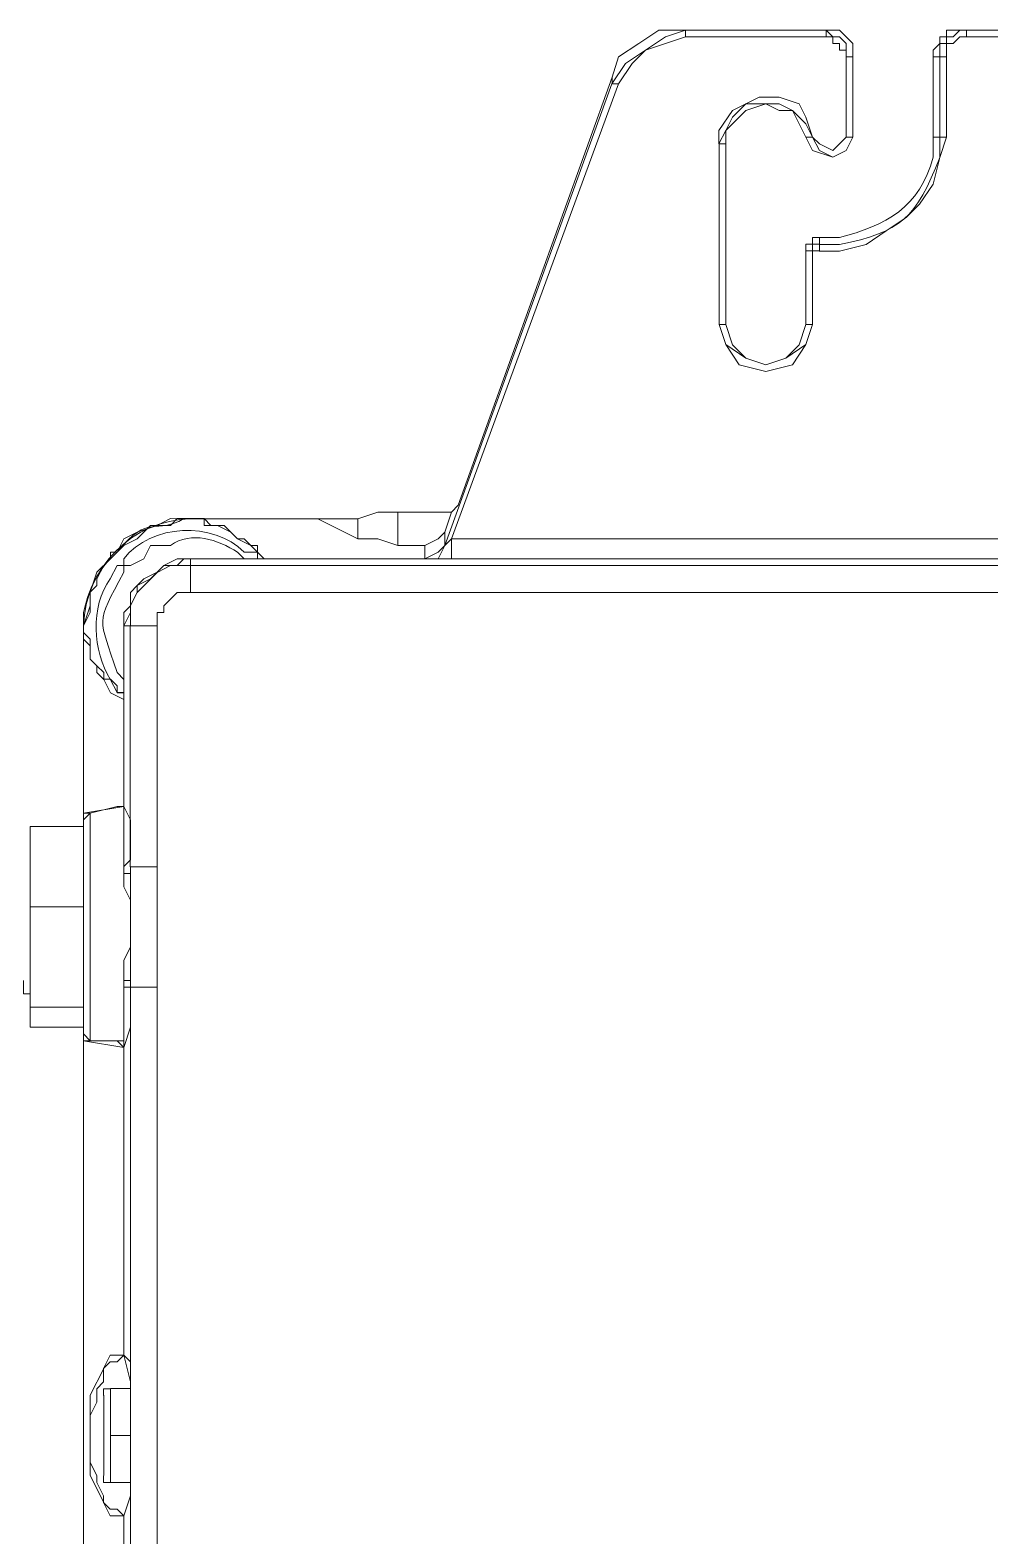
# Model space of a CAD drawing. Header units: millimetres. Extents: x 3165 to 8716, y -1118 to 2802.
# Drawn here: x 8298.9 to 8341.6, y 1089.1 to 1156 of the extents above; entities that cross this region are included whole.
import ezdxf

# ---------------------------------------------------------------- set-up
doc = ezdxf.new("R2010")
doc.units = ezdxf.units.MM
doc.linetypes.add('PDF_IMPORT', pattern=[1, 0.8, -0.2])
doc.layers.add('PDF_Geometry', color=7, linetype='Continuous', true_color=0x1f1916)

msp = doc.modelspace()

# ---------------------------------------------------------------- linework, layer by layer
at = {"layer": 'PDF_Geometry', "color": 0, "lineweight": 15}
for points in [[(8324.752, 1153.654), (8325.346, 1154.548), (8327.131, 1155.737), (8328.023, 1156.035), (8327.131, 1155.737), (8325.346, 1154.548)], [(8324.752, 1153.654), (8325.346, 1154.548), (8327.131, 1155.737), (8328.023, 1156.035), (8327.131, 1155.737), (8325.346, 1154.548)], [(8324.753, 1153.952), (8325.049, 1154.845), (8325.942, 1155.441), (8326.834, 1156.035), (8328.025, 1156.035), (8326.834, 1156.035), (8325.942, 1155.441), (8325.049, 1154.845)], [(8324.753, 1153.952), (8325.049, 1154.845), (8325.942, 1155.441), (8326.834, 1156.035), (8328.025, 1156.035), (8326.834, 1156.035), (8325.942, 1155.441), (8325.049, 1154.845)], [(8325.048, 1153.653), (8325.644, 1154.547), (8326.238, 1155.141), (8327.131, 1155.439), (8328.023, 1155.736), (8327.131, 1155.439), (8326.238, 1155.141), (8325.644, 1154.547)], [(8325.048, 1153.653), (8325.644, 1154.547), (8326.238, 1155.141), (8327.131, 1155.439), (8328.023, 1155.736), (8327.131, 1155.439), (8326.238, 1155.141), (8325.644, 1154.547)], [(8335.164, 1154.846), (8335.461, 1154.846), (8335.461, 1151.276), (8335.164, 1151.276)], [(8329.51, 1150.976), (8329.51, 1151.571), (8330.105, 1152.464), (8330.701, 1152.76), (8331.295, 1153.058), (8332.188, 1153.058), (8333.08, 1152.76), (8333.378, 1152.166), (8333.674, 1151.274), (8333.378, 1151.868), (8332.782, 1152.464), (8332.188, 1152.76), (8330.701, 1152.76), (8330.105, 1152.166), (8329.808, 1151.571)], [(8333.676, 1146.218), (8333.974, 1146.218), (8333.974, 1146.516), (8333.676, 1146.516)], [(8333.676, 1142.947), (8333.379, 1142.054), (8332.783, 1141.162), (8331.595, 1140.864), (8330.404, 1141.162), (8329.81, 1142.054), (8329.512, 1142.947), (8329.81, 1142.054), (8330.702, 1141.458), (8331.595, 1141.162), (8332.487, 1141.458), (8333.379, 1142.054)], [(8313.449, 1134.317), (8314.342, 1134.614), (8315.234, 1134.614), (8314.342, 1134.614)], [(8313.449, 1134.317), (8314.342, 1134.614), (8315.234, 1134.614), (8314.342, 1134.614)], [(8317.911, 1134.913), (8317.613, 1134.615)], [(8317.911, 1134.913), (8317.613, 1134.615)], [(8308.988, 1132.83), (8308.692, 1133.128), (8308.394, 1133.426), (8308.096, 1133.426), (8307.8, 1133.723), (8307.204, 1134.021), (8306.609, 1134.021), (8306.609, 1134.319), (8306.015, 1134.319), (8306.609, 1134.319), (8306.907, 1134.021), (8307.502, 1134.021), (8308.096, 1133.426), (8308.692, 1133.128), (8308.988, 1133.128)], [(8317.613, 1133.425), (8317.315, 1133.127)], [(8317.613, 1133.425), (8317.315, 1133.127)], [(8317.616, 1133.422), (8317.318, 1133.124)], [(8317.616, 1133.422), (8317.318, 1133.124)], [(8301.552, 1121.228), (8301.254, 1121.228)], [(8301.552, 1121.228), (8301.254, 1121.228)], [(8303.039, 1121.525), (8302.743, 1121.525)], [(8301.254, 1111.112), (8301.552, 1111.112)], [(8301.254, 1111.112), (8301.552, 1111.112)], [(8302.145, 1096.537), (8302.443, 1097.131), (8303.038, 1097.131), (8302.443, 1097.131)], [(8302.145, 1096.537), (8302.443, 1097.131), (8303.038, 1097.131), (8302.443, 1097.131)], [(8302.147, 1090.588), (8301.552, 1091.778), (8301.552, 1095.348), (8302.147, 1096.538), (8301.552, 1095.348), (8301.552, 1091.778)], [(8302.147, 1090.588), (8301.552, 1091.778), (8301.552, 1095.348), (8302.147, 1096.538), (8301.552, 1095.348), (8301.552, 1091.778)]]:
    msp.add_lwpolyline(points, close=True, dxfattribs=at)
for points in [[(8328.023, 1156.035), (8327.131, 1155.737), (8325.346, 1154.548), (8324.752, 1153.654)], [(8328.023, 1156.035), (8327.131, 1155.737), (8325.346, 1154.548), (8324.752, 1153.654)], [(8328.023, 1156.035), (8327.131, 1155.737), (8325.346, 1154.548), (8324.752, 1153.654)], [(8328.023, 1156.035), (8327.131, 1155.737), (8325.346, 1154.548), (8324.752, 1153.654)], [(8328.023, 1156.035), (8327.131, 1155.737), (8325.346, 1154.548), (8324.752, 1153.654)], [(8328.023, 1156.035), (8327.131, 1155.737), (8325.346, 1154.548), (8324.752, 1153.654)], [(8328.023, 1156.035), (8327.131, 1155.737), (8325.346, 1154.548), (8324.752, 1153.654)], [(8328.023, 1156.035), (8327.131, 1155.737), (8325.346, 1154.548), (8324.752, 1153.654)], [(8328.023, 1156.035), (8327.131, 1155.737), (8325.346, 1154.548), (8324.752, 1153.654)], [(8328.023, 1156.035), (8327.131, 1155.737), (8325.346, 1154.548), (8324.752, 1153.654)], [(8328.023, 1156.035), (8327.131, 1155.737), (8325.346, 1154.548), (8324.752, 1153.654)], [(8328.023, 1156.035), (8327.131, 1155.737), (8325.346, 1154.548), (8324.752, 1153.654)], [(8328.023, 1156.035), (8327.131, 1155.737), (8325.346, 1154.548), (8324.752, 1153.654)], [(8328.023, 1156.035), (8327.131, 1155.737), (8325.346, 1154.548), (8324.752, 1153.654)], [(8328.023, 1156.035), (8327.131, 1155.737), (8325.346, 1154.548), (8324.752, 1153.654)], [(8328.023, 1156.035), (8327.131, 1155.737), (8325.346, 1154.548), (8324.752, 1153.654)], [(8328.023, 1156.035), (8327.131, 1155.737), (8325.346, 1154.548), (8324.752, 1153.654)], [(8328.025, 1156.035), (8326.834, 1156.035), (8325.942, 1155.441), (8325.049, 1154.845), (8324.753, 1153.952)], [(8328.025, 1156.035), (8326.834, 1156.035), (8325.942, 1155.441), (8325.049, 1154.845), (8324.753, 1153.952)], [(8328.025, 1156.035), (8326.834, 1156.035), (8325.942, 1155.441), (8325.049, 1154.845), (8324.753, 1153.952)], [(8328.025, 1156.035), (8326.834, 1156.035), (8325.942, 1155.441), (8325.049, 1154.845), (8324.753, 1153.952)], [(8328.025, 1156.035), (8326.834, 1156.035), (8325.942, 1155.441), (8325.049, 1154.845), (8324.753, 1153.952)], [(8328.025, 1156.035), (8326.834, 1156.035), (8325.942, 1155.441), (8325.049, 1154.845), (8324.753, 1153.952)], [(8328.025, 1156.035), (8326.834, 1156.035), (8325.942, 1155.441), (8325.049, 1154.845), (8324.753, 1153.952)], [(8328.025, 1156.035), (8326.834, 1156.035), (8325.942, 1155.441), (8325.049, 1154.845), (8324.753, 1153.952)], [(8328.025, 1156.035), (8326.834, 1156.035), (8325.942, 1155.441), (8325.049, 1154.845), (8324.753, 1153.952)], [(8328.025, 1156.035), (8326.834, 1156.035), (8325.942, 1155.441), (8325.049, 1154.845), (8324.753, 1153.952)], [(8328.025, 1156.035), (8326.834, 1156.035), (8325.942, 1155.441), (8325.049, 1154.845), (8324.753, 1153.952)], [(8328.025, 1156.035), (8326.834, 1156.035), (8325.942, 1155.441), (8325.049, 1154.845), (8324.753, 1153.952)], [(8328.025, 1156.035), (8326.834, 1156.035), (8325.942, 1155.441), (8325.049, 1154.845), (8324.753, 1153.952)], [(8328.025, 1156.035), (8326.834, 1156.035), (8325.942, 1155.441), (8325.049, 1154.845), (8324.753, 1153.952)], [(8328.025, 1156.035), (8326.834, 1156.035), (8325.942, 1155.441), (8325.049, 1154.845), (8324.753, 1153.952)], [(8328.025, 1156.035), (8326.834, 1156.035), (8325.942, 1155.441), (8325.049, 1154.845), (8324.753, 1153.952)], [(8328.025, 1156.035), (8326.834, 1156.035), (8325.942, 1155.441), (8325.049, 1154.845), (8324.753, 1153.952)], [(8334.27, 1155.736), (8328.023, 1155.736), (8328.023, 1156.034), (8334.27, 1156.034)], [(8328.025, 1156.035), (8334.272, 1156.035)], [(8335.164, 1154.846), (8335.164, 1155.144), (8334.866, 1155.144), (8334.866, 1155.442), (8334.568, 1155.442), (8334.568, 1155.739), (8334.272, 1155.739), (8334.272, 1156.037), (8334.568, 1155.739), (8334.866, 1155.739), (8335.164, 1155.442), (8335.164, 1154.846), (8335.461, 1154.846), (8335.461, 1155.442), (8334.866, 1156.037), (8334.272, 1156.037)], [(8339.625, 1154.846), (8339.625, 1151.276), (8339.329, 1151.276), (8339.329, 1154.846), (8339.625, 1154.846), (8339.625, 1155.442), (8339.923, 1155.442), (8340.221, 1155.739), (8340.517, 1155.739), (8340.517, 1156.037), (8340.221, 1156.037), (8339.923, 1155.739), (8339.625, 1155.739), (8339.625, 1155.442), (8339.329, 1155.442), (8339.329, 1154.846), (8339.031, 1154.846), (8339.031, 1155.144), (8339.329, 1155.442), (8339.329, 1155.739), (8339.625, 1155.739), (8339.625, 1156.037), (8340.517, 1156.037)], [(8390.785, 1156.034), (8340.516, 1156.034), (8350.927, 1156.034), (8350.927, 1155.736), (8340.516, 1155.736)], [(8328.023, 1155.736), (8327.131, 1155.439), (8326.238, 1155.141), (8325.644, 1154.547), (8325.048, 1153.653)], [(8328.023, 1155.736), (8327.131, 1155.439), (8326.238, 1155.141), (8325.644, 1154.547), (8325.048, 1153.653)], [(8328.023, 1155.736), (8327.131, 1155.439), (8326.238, 1155.141), (8325.644, 1154.547), (8325.048, 1153.653)], [(8328.023, 1155.736), (8327.131, 1155.439), (8326.238, 1155.141), (8325.644, 1154.547), (8325.048, 1153.653)], [(8328.023, 1155.736), (8327.131, 1155.439), (8326.238, 1155.141), (8325.644, 1154.547), (8325.048, 1153.653)], [(8328.023, 1155.736), (8327.131, 1155.439), (8326.238, 1155.141), (8325.644, 1154.547), (8325.048, 1153.653)], [(8328.023, 1155.736), (8327.131, 1155.439), (8326.238, 1155.141), (8325.644, 1154.547), (8325.048, 1153.653)], [(8328.023, 1155.736), (8327.131, 1155.439), (8326.238, 1155.141), (8325.644, 1154.547), (8325.048, 1153.653)], [(8328.023, 1155.736), (8327.131, 1155.439), (8326.238, 1155.141), (8325.644, 1154.547), (8325.048, 1153.653)], [(8328.023, 1155.736), (8327.131, 1155.439), (8326.238, 1155.141), (8325.644, 1154.547), (8325.048, 1153.653)], [(8328.023, 1155.736), (8327.131, 1155.439), (8326.238, 1155.141), (8325.644, 1154.547), (8325.048, 1153.653)], [(8328.023, 1155.736), (8327.131, 1155.439), (8326.238, 1155.141), (8325.644, 1154.547), (8325.048, 1153.653)], [(8328.023, 1155.736), (8327.131, 1155.439), (8326.238, 1155.141), (8325.644, 1154.547), (8325.048, 1153.653)], [(8328.023, 1155.736), (8327.131, 1155.439), (8326.238, 1155.141), (8325.644, 1154.547), (8325.048, 1153.653)], [(8328.023, 1155.736), (8327.131, 1155.439), (8326.238, 1155.141), (8325.644, 1154.547), (8325.048, 1153.653)], [(8328.023, 1155.736), (8327.131, 1155.439), (8326.238, 1155.141), (8325.644, 1154.547), (8325.048, 1153.653)], [(8328.023, 1155.736), (8327.131, 1155.439), (8326.238, 1155.141), (8325.644, 1154.547), (8325.048, 1153.653)], [(8335.461, 1154.845), (8335.461, 1151.275)], [(8339.329, 1151.275), (8339.031, 1151.275), (8339.031, 1154.845)], [(8317.314, 1133.128), (8324.752, 1153.654), (8325.048, 1153.654), (8317.612, 1133.426)], [(8317.613, 1134.615), (8317.911, 1134.913), (8324.753, 1153.952)], [(8324.753, 1153.654), (8324.753, 1153.952)], [(8333.676, 1151.275), (8333.379, 1151.275), (8333.081, 1151.869), (8332.783, 1152.465), (8332.189, 1152.465), (8331.595, 1152.762), (8330.702, 1152.465), (8329.81, 1151.573), (8329.81, 1150.977)], [(8329.512, 1150.98), (8329.512, 1142.948), (8329.512, 1150.98)], [(8329.512, 1150.977), (8329.81, 1150.977), (8329.81, 1142.945), (8329.512, 1142.945)], [(8335.164, 1151.276), (8334.866, 1150.978), (8334.568, 1150.682), (8333.974, 1150.978), (8333.676, 1151.276), (8333.974, 1150.682), (8334.568, 1150.384), (8335.164, 1150.682), (8335.461, 1151.276), (8335.164, 1150.682), (8334.568, 1150.384), (8333.676, 1150.682), (8333.379, 1151.276)], [(8333.972, 1146.215), (8334.865, 1146.215), (8336.055, 1146.513), (8336.946, 1147.108), (8337.839, 1147.704), (8338.435, 1148.298), (8339.029, 1149.191), (8339.327, 1150.381), (8339.624, 1151.274)], [(8339.031, 1150.384), (8339.031, 1151.276)], [(8339.327, 1150.381), (8339.327, 1151.274)], [(8333.974, 1146.814), (8333.676, 1146.814), (8333.676, 1146.516), (8333.379, 1146.516), (8333.379, 1146.218)], [(8333.974, 1146.516), (8333.974, 1146.814), (8334.866, 1146.814)], [(8333.379, 1142.947), (8333.379, 1146.218), (8333.676, 1146.218)], [(8333.676, 1142.947), (8333.676, 1146.218), (8333.676, 1142.947)], [(8333.972, 1146.513), (8334.865, 1146.513)], [(8329.81, 1142.945), (8330.106, 1142.053), (8330.702, 1141.457), (8331.595, 1141.16), (8332.487, 1141.457), (8333.081, 1142.053), (8333.379, 1142.945), (8333.676, 1142.945)], [(8313.449, 1133.425), (8313.449, 1134.317), (8314.342, 1134.614), (8315.234, 1134.614), (8315.234, 1133.127)], [(8315.234, 1134.614), (8314.342, 1134.614), (8313.449, 1134.317)], [(8315.234, 1134.614), (8314.342, 1134.614), (8313.449, 1134.317)], [(8315.234, 1134.614), (8314.342, 1134.614), (8313.449, 1134.317)], [(8315.234, 1134.614), (8314.342, 1134.614), (8313.449, 1134.317)], [(8315.234, 1134.614), (8314.342, 1134.614), (8313.449, 1134.317)], [(8315.234, 1134.614), (8314.342, 1134.614), (8313.449, 1134.317)], [(8315.234, 1134.614), (8314.342, 1134.614), (8313.449, 1134.317)], [(8315.234, 1134.614), (8314.342, 1134.614), (8313.449, 1134.317)], [(8315.234, 1134.614), (8314.342, 1134.614), (8313.449, 1134.317)], [(8315.234, 1134.614), (8314.342, 1134.614), (8313.449, 1134.317)], [(8315.234, 1134.614), (8314.342, 1134.614), (8313.449, 1134.317)], [(8315.234, 1134.614), (8314.342, 1134.614), (8313.449, 1134.317)], [(8315.234, 1134.614), (8314.342, 1134.614), (8313.449, 1134.317)], [(8315.234, 1134.614), (8314.342, 1134.614), (8313.449, 1134.317)], [(8315.234, 1134.614), (8314.342, 1134.614), (8313.449, 1134.317)], [(8315.234, 1134.614), (8314.342, 1134.614), (8313.449, 1134.317)], [(8315.234, 1134.614), (8317.613, 1134.614)], [(8317.613, 1134.615), (8317.315, 1133.723)], [(8317.613, 1134.615), (8317.911, 1134.913)], [(8317.613, 1134.615), (8317.911, 1134.913)], [(8317.613, 1134.615), (8317.911, 1134.913)], [(8317.613, 1134.615), (8317.911, 1134.913)], [(8317.613, 1134.615), (8317.911, 1134.913)], [(8317.613, 1134.615), (8317.911, 1134.913)], [(8317.613, 1134.615), (8317.911, 1134.913)], [(8317.613, 1134.615), (8317.911, 1134.913)], [(8317.613, 1134.615), (8317.911, 1134.913)], [(8317.613, 1134.615), (8317.911, 1134.913)], [(8317.613, 1134.615), (8317.911, 1134.913)], [(8317.613, 1134.615), (8317.911, 1134.913)], [(8317.613, 1134.615), (8317.911, 1134.913)], [(8317.613, 1134.615), (8317.911, 1134.913)], [(8317.613, 1134.615), (8317.911, 1134.913)], [(8317.613, 1134.615), (8317.911, 1134.913)], [(8305.717, 1134.319), (8306.015, 1134.319), (8305.419, 1134.319), (8305.122, 1134.021), (8304.23, 1134.021), (8303.635, 1133.426), (8303.039, 1133.128), (8302.445, 1132.534), (8301.85, 1131.938), (8301.552, 1131.045), (8301.552, 1130.451), (8301.254, 1129.558), (8301.254, 1129.26), (8301.552, 1128.962), (8301.552, 1128.07), (8301.85, 1127.774), (8302.147, 1127.476), (8302.147, 1127.178), (8302.445, 1127.178), (8302.743, 1126.881), (8302.743, 1126.583)], [(8306.015, 1134.319), (8306.609, 1134.319)], [(8306.015, 1134.317), (8310.179, 1134.317)], [(8316.425, 1133.127), (8315.234, 1133.127), (8314.342, 1133.425), (8313.449, 1133.425), (8314.342, 1133.425), (8315.234, 1133.127), (8314.342, 1133.425), (8313.449, 1133.425), (8314.342, 1133.425), (8315.234, 1133.127), (8314.342, 1133.425), (8313.449, 1133.425), (8314.342, 1133.425), (8315.234, 1133.127), (8314.342, 1133.425), (8313.449, 1133.425), (8314.342, 1133.425), (8315.234, 1133.127), (8314.342, 1133.425), (8313.449, 1133.425), (8314.342, 1133.425), (8315.234, 1133.127), (8314.342, 1133.425), (8313.449, 1133.425), (8314.342, 1133.425), (8315.234, 1133.127), (8314.342, 1133.425), (8313.449, 1133.425), (8314.342, 1133.425), (8315.234, 1133.127), (8314.342, 1133.425), (8313.449, 1133.425), (8314.342, 1133.425), (8315.234, 1133.127), (8314.342, 1133.425), (8313.449, 1133.425), (8314.342, 1133.425), (8315.234, 1133.127), (8314.342, 1133.425), (8313.449, 1133.425), (8314.342, 1133.425), (8315.234, 1133.127), (8314.342, 1133.425), (8313.449, 1133.425), (8311.664, 1134.317), (8306.608, 1134.317)], [(8306.609, 1134.317), (8311.368, 1134.317)], [(8311.664, 1134.317), (8311.366, 1134.317), (8310.177, 1134.317), (8313.449, 1134.317)], [(8316.425, 1132.532), (8316.425, 1133.127), (8317.019, 1133.425), (8317.315, 1133.721), (8317.019, 1133.425), (8316.425, 1133.127), (8317.019, 1133.425), (8317.315, 1133.721), (8317.019, 1133.425), (8316.425, 1133.127), (8317.019, 1133.425), (8317.315, 1133.721), (8317.019, 1133.425), (8316.425, 1133.127), (8317.019, 1133.425), (8317.315, 1133.721), (8317.019, 1133.425), (8316.425, 1133.127), (8317.019, 1133.425), (8317.315, 1133.721), (8317.019, 1133.425), (8316.425, 1133.127), (8317.019, 1133.425), (8317.315, 1133.721), (8317.019, 1133.425), (8316.425, 1133.127), (8317.019, 1133.425), (8317.315, 1133.721), (8317.019, 1133.425), (8316.425, 1133.127), (8317.019, 1133.425), (8317.315, 1133.721), (8317.019, 1133.425), (8316.425, 1133.127), (8317.019, 1133.425), (8317.315, 1133.721), (8317.019, 1133.425), (8316.425, 1133.127), (8317.019, 1133.425), (8317.315, 1133.721), (8317.019, 1133.425), (8316.425, 1133.127), (8317.019, 1133.425), (8317.315, 1133.721), (8317.315, 1133.425), (8317.315, 1133.721), (8317.315, 1133.425), (8317.315, 1133.721), (8317.315, 1133.425), (8317.315, 1133.721), (8317.315, 1133.425), (8317.315, 1133.721), (8317.315, 1133.425), (8317.315, 1133.721), (8317.315, 1133.425), (8317.315, 1133.721), (8317.315, 1133.425), (8317.315, 1133.721), (8317.315, 1133.425), (8317.315, 1133.721), (8317.315, 1133.425), (8317.315, 1133.721), (8317.315, 1133.425), (8317.315, 1133.721), (8317.315, 1133.425)], [(8317.315, 1133.723), (8317.315, 1133.426)], [(8317.315, 1133.426), (8317.315, 1133.128)], [(8317.318, 1133.124), (8317.616, 1133.422)], [(8317.318, 1133.124), (8317.616, 1133.422)], [(8317.318, 1133.124), (8317.616, 1133.422)], [(8317.318, 1133.124), (8317.616, 1133.422)], [(8317.318, 1133.124), (8317.616, 1133.422)], [(8317.318, 1133.124), (8317.616, 1133.422)], [(8317.318, 1133.124), (8317.616, 1133.422)], [(8317.318, 1133.124), (8317.616, 1133.422)], [(8317.318, 1133.124), (8317.616, 1133.422)], [(8317.318, 1133.124), (8317.616, 1133.422)], [(8317.318, 1133.124), (8317.616, 1133.422)], [(8317.318, 1133.124), (8317.616, 1133.422)], [(8317.318, 1133.124), (8317.616, 1133.422)], [(8317.616, 1132.529), (8317.616, 1133.422), (8342.603, 1133.422), (8342.603, 1132.529)], [(8302.743, 1132.83), (8302.445, 1132.83), (8302.445, 1132.534), (8302.147, 1132.236), (8301.85, 1131.641), (8301.85, 1131.343), (8301.552, 1131.045), (8301.552, 1130.153), (8301.254, 1129.558)], [(8305.121, 1133.127), (8304.228, 1133.127), (8303.93, 1132.532), (8303.336, 1132.234), (8303.038, 1132.234), (8303.038, 1131.936)], [(8308.393, 1132.532), (8308.095, 1132.829)], [(8308.691, 1132.535), (8308.987, 1132.535), (8308.987, 1132.832), (8308.393, 1132.832)], [(8309.285, 1132.532), (8308.987, 1132.532), (8309.285, 1132.532), (8316.425, 1132.532), (8317.019, 1132.532), (8317.315, 1133.127)], [(8308.988, 1132.829), (8309.286, 1132.532)], [(8316.425, 1132.535), (8317.019, 1132.535), (8317.315, 1133.13)], [(8316.426, 1132.532), (8317.02, 1132.829), (8317.317, 1133.127)], [(8302.443, 1131.643), (8302.741, 1132.237), (8303.038, 1132.237), (8303.038, 1132.535)], [(8306.015, 1132.237), (8306.015, 1132.535), (8305.717, 1132.535), (8305.419, 1132.237), (8304.824, 1132.237), (8304.23, 1131.643), (8303.635, 1131.345), (8303.635, 1131.047), (8303.337, 1130.452), (8303.337, 1130.154), (8303.039, 1129.56), (8303.337, 1129.56)], [(8303.041, 1129.557), (8303.041, 1130.151), (8303.339, 1130.449), (8303.339, 1131.044), (8303.637, 1131.342), (8303.933, 1131.64), (8304.528, 1131.936), (8304.826, 1132.234), (8305.42, 1132.532), (8306.016, 1132.532)], [(8304.523, 1129.554), (8303.334, 1129.554), (8303.334, 1130.446), (8303.632, 1131.041), (8303.929, 1131.339), (8304.523, 1131.933), (8305.119, 1132.231), (8306.012, 1132.231), (8306.012, 1131.041)], [(8306.01, 1132.231), (8419.041, 1132.231), (8419.041, 1131.041)], [(8342.602, 1132.532), (8317.615, 1132.532), (8316.426, 1132.532), (8317.615, 1132.532), (8316.426, 1132.532), (8317.615, 1132.532), (8316.426, 1132.532), (8317.615, 1132.532), (8316.426, 1132.532), (8317.615, 1132.532), (8316.426, 1132.532), (8317.615, 1132.532), (8316.426, 1132.532), (8317.615, 1132.532), (8316.426, 1132.532), (8317.615, 1132.532), (8316.426, 1132.532), (8317.615, 1132.532), (8316.426, 1132.532), (8317.615, 1132.532), (8316.426, 1132.532), (8317.615, 1132.532), (8316.426, 1132.532), (8308.988, 1132.532), (8308.394, 1132.532), (8306.015, 1132.532)], [(8306.016, 1132.531), (8308.395, 1132.531)], [(8308.393, 1132.537), (8308.691, 1132.537), (8308.987, 1132.537)], [(8420.532, 1038.227), (8420.532, 1129.557), (8420.532, 1130.151), (8420.235, 1130.449), (8419.937, 1130.747), (8419.641, 1130.747), (8419.641, 1131.044), (8419.045, 1131.044), (8306.015, 1131.044), (8305.419, 1131.044), (8304.824, 1130.449), (8304.824, 1130.151), (8304.526, 1130.151), (8304.526, 1129.557), (8304.526, 1118.848), (8304.526, 1118.55)], [(8301.254, 1129.56), (8301.254, 1130.154)], [(8301.254, 1128.962), (8301.254, 1129.558)], [(8303.038, 1129.558), (8303.038, 1126.881), (8303.038, 1126.285), (8303.038, 1121.525), (8303.336, 1120.931), (8303.336, 1119.146), (8303.336, 1120.931), (8303.038, 1121.525), (8303.336, 1120.931), (8303.336, 1119.146), (8303.336, 1120.931), (8303.038, 1121.525), (8303.336, 1120.931), (8303.336, 1119.146), (8303.336, 1120.931), (8303.038, 1121.525), (8303.336, 1120.931), (8303.336, 1119.146), (8303.336, 1120.931), (8303.038, 1121.525), (8303.336, 1120.931), (8303.336, 1119.146), (8303.336, 1120.931), (8303.038, 1121.525), (8303.336, 1120.931), (8303.336, 1119.146), (8303.336, 1120.931), (8303.038, 1121.525), (8303.336, 1120.931), (8303.336, 1119.146), (8303.336, 1120.931), (8303.038, 1121.525), (8303.336, 1120.931), (8303.336, 1119.146), (8303.336, 1120.931), (8303.038, 1121.525), (8303.336, 1120.931), (8303.336, 1119.146), (8303.336, 1120.931), (8303.038, 1121.525), (8303.336, 1120.931), (8303.336, 1119.146), (8303.336, 1120.931), (8303.038, 1121.525), (8303.336, 1120.931), (8303.336, 1119.146)], [(8303.041, 1129.26), (8303.041, 1129.558)], [(8303.331, 1129.555), (8303.331, 1119.143), (8303.331, 1118.845)], [(8301.253, 1128.961), (8301.253, 1121.227), (8303.038, 1121.524)], [(8301.254, 1121.228), (8301.254, 1128.962)], [(8302.741, 1127.474), (8303.038, 1127.176)], [(8303.041, 1126.881), (8303.041, 1127.178), (8303.041, 1127.476)], [(8302.443, 1127.179), (8302.741, 1126.585), (8303.038, 1126.585)], [(8303.038, 1126.288), (8303.038, 1126.586), (8303.038, 1127.181)], [(8303.039, 1126.285), (8303.039, 1126.583)], [(8303.039, 1121.526), (8303.039, 1126.287)], [(8301.551, 1121.23), (8301.253, 1120.932), (8301.253, 1120.634), (8301.253, 1112.602), (8301.253, 1111.412), (8301.551, 1111.114)], [(8301.253, 1121.228), (8301.253, 1120.931)], [(8301.254, 1121.228), (8301.552, 1121.228)], [(8301.254, 1121.228), (8301.552, 1121.228)], [(8301.254, 1121.228), (8301.552, 1121.228)], [(8301.254, 1121.228), (8301.552, 1121.228)], [(8301.254, 1121.228), (8301.552, 1121.228)], [(8301.254, 1121.228), (8301.552, 1121.228)], [(8301.254, 1121.228), (8301.552, 1121.228)], [(8301.254, 1121.228), (8301.552, 1121.228)], [(8301.254, 1121.228), (8301.552, 1121.228)], [(8301.254, 1121.228), (8301.552, 1121.228)], [(8301.254, 1121.228), (8301.552, 1121.228)], [(8301.254, 1121.228), (8301.552, 1121.228)], [(8301.254, 1121.228), (8301.552, 1121.228)], [(8301.254, 1121.228), (8301.552, 1121.228)], [(8301.254, 1121.228), (8301.552, 1121.228)], [(8301.254, 1121.228), (8301.552, 1121.228)], [(8301.254, 1121.228), (8301.552, 1121.228)], [(8303.038, 1121.228), (8303.038, 1121.525), (8302.741, 1121.525), (8301.551, 1121.228), (8301.551, 1111.112), (8302.741, 1111.112), (8303.038, 1111.112), (8303.038, 1113.493), (8303.038, 1113.79)], [(8298.877, 1117.064), (8298.877, 1120.634), (8301.256, 1120.634)], [(8303.038, 1118.55), (8303.038, 1118.848), (8303.038, 1119.146)], [(8303.336, 1113.493), (8303.336, 1113.79), (8303.038, 1113.79), (8303.038, 1114.682), (8303.336, 1115.278), (8303.336, 1117.361), (8303.038, 1117.955), (8303.038, 1118.55), (8303.336, 1118.55), (8303.336, 1118.848)], [(8303.039, 1118.849), (8303.337, 1119.147)], [(8304.522, 1118.845), (8303.333, 1118.845), (8303.333, 1118.25)], [(8301.256, 1116.766), (8301.256, 1117.064), (8298.877, 1117.064), (8298.877, 1112.602), (8301.256, 1112.602)], [(8303.333, 1114.085), (8303.333, 1113.49)], [(8304.526, 1114.087), (8304.526, 1113.493)], [(8298.579, 1113.791), (8298.579, 1113.197), (8298.877, 1113.197), (8298.877, 1112.899)], [(8303.336, 1113.197), (8303.336, 1111.71), (8303.038, 1110.817), (8303.336, 1111.71), (8303.336, 1113.197), (8303.336, 1111.71), (8303.038, 1110.817), (8303.336, 1111.71), (8303.336, 1113.197), (8303.336, 1111.71), (8303.038, 1110.817), (8303.336, 1111.71), (8303.336, 1113.197), (8303.336, 1111.71), (8303.038, 1110.817), (8303.336, 1111.71), (8303.336, 1113.197), (8303.336, 1111.71), (8303.038, 1110.817), (8303.336, 1111.71), (8303.336, 1113.197), (8303.336, 1111.71), (8303.038, 1110.817), (8303.336, 1111.71), (8303.336, 1113.197), (8303.336, 1111.71), (8303.038, 1110.817), (8303.336, 1111.71), (8303.336, 1113.197), (8303.336, 1111.71), (8303.038, 1110.817), (8303.336, 1111.71), (8303.336, 1113.197), (8303.336, 1111.71), (8303.038, 1110.817), (8303.336, 1111.71), (8303.336, 1113.197), (8303.336, 1111.71), (8303.038, 1110.817), (8303.336, 1111.71), (8303.336, 1113.197), (8303.336, 1111.71), (8303.038, 1110.817), (8303.038, 1097.133), (8303.336, 1095.942), (8303.336, 1090.884), (8303.038, 1089.992), (8303.336, 1090.884), (8303.336, 1095.942), (8303.038, 1097.133), (8303.336, 1095.942), (8303.336, 1090.884), (8303.038, 1089.992), (8303.336, 1090.884), (8303.336, 1095.942), (8303.038, 1097.133), (8303.336, 1095.942), (8303.336, 1090.884), (8303.038, 1089.992), (8303.336, 1090.884), (8303.336, 1095.942), (8303.038, 1097.133), (8303.336, 1095.942), (8303.336, 1090.884), (8303.038, 1089.992), (8303.336, 1090.884), (8303.336, 1095.942), (8303.038, 1097.133), (8303.336, 1095.942), (8303.336, 1090.884), (8303.038, 1089.992), (8303.336, 1090.884), (8303.336, 1095.942), (8303.038, 1097.133), (8303.336, 1095.942), (8303.336, 1090.884), (8303.038, 1089.992), (8303.336, 1090.884), (8303.336, 1095.942), (8303.038, 1097.133), (8303.336, 1095.942), (8303.336, 1090.884), (8303.038, 1089.992), (8303.336, 1090.884), (8303.336, 1095.942), (8303.038, 1097.133), (8303.336, 1095.942), (8303.336, 1090.884), (8303.038, 1089.992), (8303.336, 1090.884), (8303.336, 1095.942), (8303.038, 1097.133), (8303.336, 1095.942), (8303.336, 1090.884), (8303.038, 1089.992), (8303.336, 1090.884), (8303.336, 1095.942), (8303.038, 1097.133), (8303.336, 1095.942), (8303.336, 1090.884), (8303.038, 1089.992), (8303.336, 1090.884), (8303.336, 1095.942), (8303.038, 1097.133), (8303.336, 1095.942), (8303.336, 1090.884), (8303.038, 1089.992), (8303.038, 1089.099)], [(8303.337, 1113.197), (8303.337, 1113.494), (8303.039, 1113.494)], [(8304.523, 1113.49), (8303.334, 1113.49), (8303.334, 1113.192), (8303.334, 1077.494), (8303.334, 1076.899), (8304.523, 1076.899)], [(8304.523, 1113.492), (8304.523, 1076.9), (8304.523, 1074.223), (8304.523, 1038.227), (8304.523, 1037.929), (8304.821, 1037.633), (8304.821, 1037.335), (8305.119, 1037.037), (8305.416, 1037.037), (8305.714, 1036.739), (8306.012, 1036.739), (8312.555, 1036.739)], [(8298.877, 1112.602), (8298.877, 1111.71), (8301.256, 1111.71)], [(8301.253, 1111.412), (8301.253, 1111.114)], [(8301.253, 1087.611), (8301.253, 1111.112), (8303.038, 1110.816)], [(8301.254, 1086.422), (8301.254, 1087.612), (8301.254, 1111.114)], [(8301.552, 1111.112), (8301.254, 1111.112)], [(8301.552, 1111.112), (8301.254, 1111.112)], [(8301.552, 1111.112), (8301.254, 1111.112)], [(8301.552, 1111.112), (8301.254, 1111.112)], [(8301.552, 1111.112), (8301.254, 1111.112)], [(8301.552, 1111.112), (8301.254, 1111.112)], [(8301.552, 1111.112), (8301.254, 1111.112)], [(8301.552, 1111.112), (8301.254, 1111.112)], [(8301.552, 1111.112), (8301.254, 1111.112)], [(8301.552, 1111.112), (8301.254, 1111.112)], [(8301.552, 1111.112), (8301.254, 1111.112)], [(8301.552, 1111.112), (8301.254, 1111.112)], [(8301.552, 1111.112), (8301.254, 1111.112)], [(8301.552, 1111.112), (8301.254, 1111.112)], [(8301.552, 1111.112), (8301.254, 1111.112)], [(8301.552, 1111.112), (8301.254, 1111.112)], [(8301.552, 1111.112), (8301.254, 1111.112)], [(8303.039, 1097.133), (8303.039, 1110.817), (8302.743, 1111.114)], [(8302.743, 1111.112), (8303.039, 1110.816), (8303.039, 1111.112)], [(8303.336, 1096.833), (8303.038, 1097.131), (8302.741, 1096.833), (8302.443, 1096.833), (8302.145, 1096.537), (8302.145, 1095.941), (8301.849, 1095.644), (8301.849, 1095.048), (8301.551, 1094.454), (8301.551, 1092.371), (8301.849, 1091.776), (8301.849, 1091.478), (8302.145, 1090.883), (8302.145, 1090.586), (8302.443, 1090.288), (8302.741, 1090.288), (8303.038, 1089.99), (8302.443, 1089.99), (8302.145, 1090.586), (8302.443, 1089.99), (8303.038, 1089.99), (8302.443, 1089.99), (8302.145, 1090.586), (8302.443, 1089.99), (8303.038, 1089.99), (8302.443, 1089.99), (8302.145, 1090.586), (8302.443, 1089.99), (8303.038, 1089.99), (8302.443, 1089.99), (8302.145, 1090.586), (8302.443, 1089.99), (8303.038, 1089.99), (8302.443, 1089.99), (8302.145, 1090.586), (8302.443, 1089.99), (8303.038, 1089.99), (8302.443, 1089.99), (8302.145, 1090.586), (8302.443, 1089.99), (8303.038, 1089.99), (8302.443, 1089.99), (8302.145, 1090.586), (8302.443, 1089.99), (8303.038, 1089.99), (8302.443, 1089.99), (8302.145, 1090.586), (8302.443, 1089.99), (8303.038, 1089.99), (8302.443, 1089.99), (8302.145, 1090.586), (8302.443, 1089.99), (8303.038, 1089.99), (8302.443, 1089.99), (8302.145, 1090.586), (8302.443, 1089.99), (8303.038, 1089.99), (8302.443, 1089.99), (8302.145, 1090.586)], [(8303.038, 1097.131), (8302.443, 1097.131), (8302.145, 1096.537)], [(8303.038, 1097.131), (8302.443, 1097.131), (8302.145, 1096.537)], [(8303.038, 1097.131), (8302.443, 1097.131), (8302.145, 1096.537)], [(8303.038, 1097.131), (8302.443, 1097.131), (8302.145, 1096.537)], [(8303.038, 1097.131), (8302.443, 1097.131), (8302.145, 1096.537)], [(8303.038, 1097.131), (8302.443, 1097.131), (8302.145, 1096.537)], [(8303.038, 1097.131), (8302.443, 1097.131), (8302.145, 1096.537)], [(8303.038, 1097.131), (8302.443, 1097.131), (8302.145, 1096.537)], [(8303.038, 1097.131), (8302.443, 1097.131), (8302.145, 1096.537)], [(8303.038, 1097.131), (8302.443, 1097.131), (8302.145, 1096.537)], [(8303.038, 1097.131), (8302.443, 1097.131), (8302.145, 1096.537)], [(8303.038, 1097.131), (8302.443, 1097.131), (8302.145, 1096.537)], [(8303.038, 1097.131), (8302.443, 1097.131), (8302.145, 1096.537)], [(8303.038, 1097.131), (8302.443, 1097.131), (8302.145, 1096.537)], [(8303.038, 1097.131), (8302.443, 1097.131), (8302.145, 1096.537)], [(8303.038, 1097.131), (8302.443, 1097.131), (8302.145, 1096.537)], [(8303.038, 1097.131), (8302.443, 1097.131), (8302.145, 1096.537)], [(8302.147, 1096.538), (8301.552, 1095.348), (8301.552, 1091.778), (8302.147, 1090.588)], [(8302.147, 1096.538), (8301.552, 1095.348), (8301.552, 1091.778), (8302.147, 1090.588)], [(8302.147, 1096.538), (8301.552, 1095.348), (8301.552, 1091.778), (8302.147, 1090.588)], [(8302.147, 1096.538), (8301.552, 1095.348), (8301.552, 1091.778), (8302.147, 1090.588)], [(8302.147, 1096.538), (8301.552, 1095.348), (8301.552, 1091.778), (8302.147, 1090.588)], [(8302.147, 1096.538), (8301.552, 1095.348), (8301.552, 1091.778), (8302.147, 1090.588)], [(8302.147, 1096.538), (8301.552, 1095.348), (8301.552, 1091.778), (8302.147, 1090.588)], [(8302.147, 1096.538), (8301.552, 1095.348), (8301.552, 1091.778), (8302.147, 1090.588)], [(8302.147, 1096.538), (8301.552, 1095.348), (8301.552, 1091.778), (8302.147, 1090.588)], [(8302.147, 1096.538), (8301.552, 1095.348), (8301.552, 1091.778), (8302.147, 1090.588)], [(8302.147, 1096.538), (8301.552, 1095.348), (8301.552, 1091.778), (8302.147, 1090.588)], [(8302.147, 1096.538), (8301.552, 1095.348), (8301.552, 1091.778), (8302.147, 1090.588)], [(8302.147, 1096.538), (8301.552, 1095.348), (8301.552, 1091.778), (8302.147, 1090.588)], [(8302.147, 1096.538), (8301.552, 1095.348), (8301.552, 1091.778), (8302.147, 1090.588)], [(8302.147, 1096.538), (8301.552, 1095.348), (8301.552, 1091.778), (8302.147, 1090.588)], [(8302.147, 1096.538), (8301.552, 1095.348), (8301.552, 1091.778), (8302.147, 1090.588)], [(8302.147, 1096.538), (8301.552, 1095.348), (8301.552, 1091.778), (8302.147, 1090.588)], [(8302.443, 1095.644), (8302.145, 1095.644), (8302.145, 1095.346)], [(8302.148, 1091.778), (8302.148, 1095.348)], [(8302.446, 1093.563), (8302.446, 1094.752), (8302.446, 1095.646), (8303.339, 1095.646)], [(8303.339, 1093.563), (8302.446, 1093.563), (8302.446, 1092.372), (8302.446, 1091.48), (8303.339, 1091.48)], [(8302.145, 1091.776), (8302.145, 1091.478), (8302.443, 1091.478)], [(8303.038, 1088.208), (8303.038, 1088.506), (8303.038, 1089.101)]]:
    msp.add_lwpolyline(points, dxfattribs=at)
msp.add_lwpolyline([(8302.445, 1132.535), (8302.445, 1132.832), (8302.743, 1132.832), (8303.039, 1133.428), (8303.635, 1133.724), (8304.526, 1134.022), (8305.122, 1134.32), (8306.015, 1134.317, 0.396551), (8301.254, 1129.557), (8301.254, 1128.961), (8301.552, 1128.665), (8301.552, 1128.069), (8301.85, 1127.772), (8301.85, 1127.474), (8302.147, 1127.176), (8302.445, 1126.582), (8303.039, 1126.284), (8303.039, 1126.582), (8302.743, 1126.582)], format="xyb", dxfattribs=at)
at = {"layer": 'PDF_Geometry', "color": 0, "linetype": 'PDF_IMPORT', "lineweight": 15, "ltscale": 0.287125}
msp.add_lwpolyline([(8301.254, 1038.227), (8301.254, 1129.558)], dxfattribs=at)
at = {"layer": 'PDF_Geometry', "color": 0, "lineweight": 15}
for points in [[(8334.865, 1146.513), (8337.591, 1147.037), (8338.292, 1147.691), (8339.327, 1150.381)], [(8334.866, 1146.814), (8336.918, 1147.35), (8338.454, 1148.157), (8339.031, 1150.384)], [(8305.717, 1134.319), (8304.45, 1133.57), (8304.184, 1134.614), (8302.743, 1132.83)], [(8303.038, 1132.535), (8304.259, 1134.101), (8307.011, 1134.219), (8308.393, 1132.832)], [(8308.095, 1132.829), (8307.233, 1133.385), (8306.047, 1133.787), (8305.121, 1133.127)], [(8301.254, 1130.154), (8301.46, 1131.069), (8301.78, 1131.859), (8302.445, 1132.535)], [(8303.038, 1131.936), (8301.777, 1129.548), (8301.925, 1130.006), (8302.741, 1127.474)], [(8302.443, 1127.179), (8301.661, 1128.418), (8301.53, 1130.41), (8302.443, 1131.643)], [(8303.041, 1127.476), (8303.041, 1128.07), (8303.041, 1128.666), (8303.041, 1129.26)], [(8303.038, 1119.146), (8303.038, 1119.84), (8303.038, 1120.534), (8303.038, 1121.228)], [(8304.526, 1118.55), (8304.526, 1117.063), (8304.526, 1115.576), (8304.526, 1114.087)], [(8303.333, 1118.25), (8303.333, 1116.862), (8303.333, 1115.473), (8303.333, 1114.085)]]:
    msp.add_open_spline(points, degree=3, dxfattribs=at)

doc.saveas('drawing.dxf')
